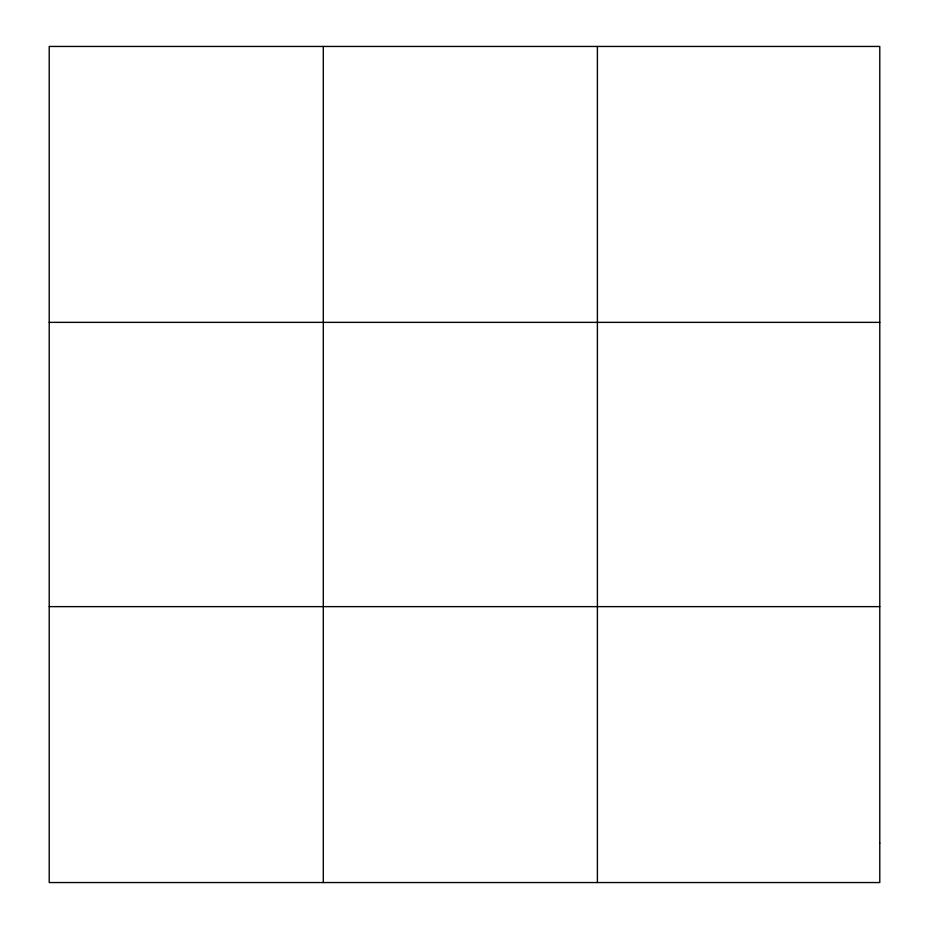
<?xml version="1.0" encoding="UTF-8"?>
<svg xmlns="http://www.w3.org/2000/svg" width="929" height="929" viewBox="0 0 929 929"><rect width="100%" height="100%" fill="white"/><g stroke="black" fill="none" stroke-linecap="round" stroke-linejoin="round"><path stroke-width="1.39" d="M323.304 46.45L323.304 882.55M597.393 46.45L597.393 882.55M49.214 322.363L879.786 322.363M49.214 606.637L879.786 606.637M879.786 843.137L879.786 882.55L49.214 882.55L49.214 46.45L879.786 46.45L879.786 843.137"/></g></svg>
